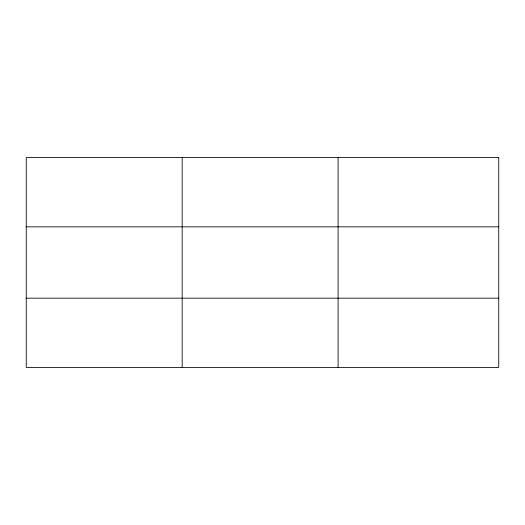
<?xml version="1.0" encoding="UTF-8"?>
<svg xmlns="http://www.w3.org/2000/svg" width="525" height="525" viewBox="0 0 525 525"><rect width="100%" height="100%" fill="white"/><g stroke="black" fill="none" stroke-linecap="round" stroke-linejoin="round"><path stroke-width="0.79" d="M182.175 157.592L182.175 367.408M338.1 157.592L338.1 367.408M26.25 226.833L498.75 226.833M26.25 298.167L498.75 298.167M498.75 157.592L498.75 367.408L26.25 367.408L26.25 157.592L498.75 157.592"/></g></svg>
